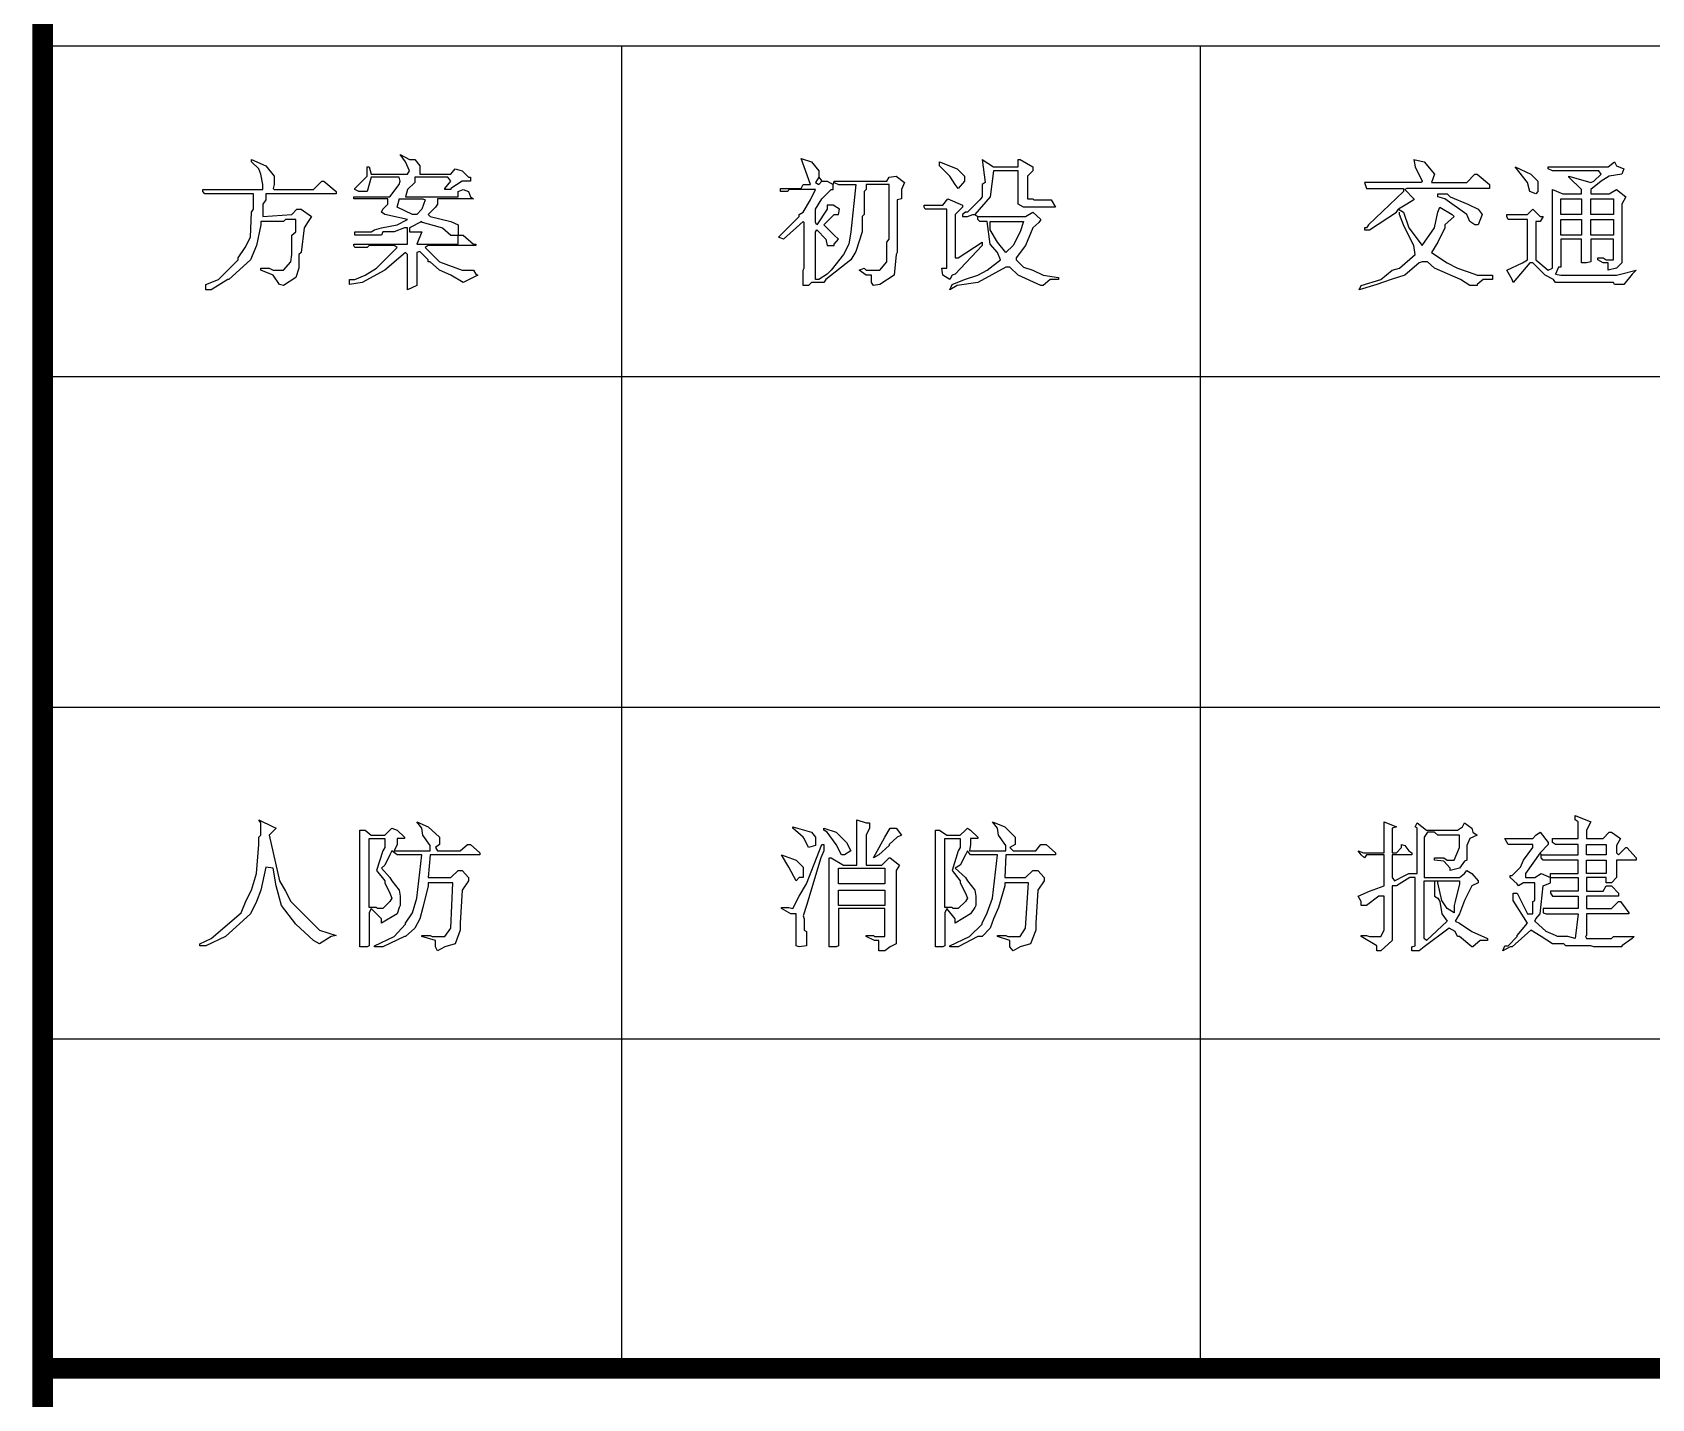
# Model space of a CAD drawing. Extents: x 74607 to 188346, y 27287 to 39167.
# Drawn here: x 114942 to 115725, y 36713 to 37374 of the extents above; entities that cross this region are included whole.
import ezdxf
from ezdxf.enums import TextEntityAlignment as Align

# ---------------------------------------------------------------- set-up
doc = ezdxf.new("R2010")
doc.units = 0
doc.header["$LTSCALE"] = 1000
doc.header["$MEASUREMENT"] = 0
doc.linetypes.add('DASHED2', pattern=[0.375, 0.25, -0.125])
doc.layers.add('DIM_LEAD', color=3, linetype='Continuous')
doc.layers.add('龙骨虚线', color=165, linetype='DASHED2')
doc.styles.get("Standard").update_dxf_attribs({"font": 'gbenor.shx', "bigfont": 'gbcbig.shx'})

# ---------------------------------------------------------------- blocks, each defined once
blk = doc.blocks.new('A1')
at = {"color": 94, "linetype": 'Continuous'}
for p, q in [((-80, 504), (-10, 504)), ((-79.975, 504), (-10, 504)), ((-66, 504), (-66, 471.775)), ((-52, 504), (-52, 471.775)), ((-79.975, 496), (-10, 496)), ((-79.975, 488), (-10, 488)), ((-79.975, 479.975), (-10, 479.975))]:
    blk.add_line(p, q, dxfattribs=at)
at = {"color": 94, "linetype": 'Continuous', "const_width": 0.5}
for points in [[(-80, 10), (-80, 584)], [(-80, 472), (-10, 472)]]:
    blk.add_lwpolyline(points, dxfattribs=at)
at = {"color": 94, "linetype": 'Continuous'}
for points in [[(-74.95, 501.25), (-74.6, 501.1), (-74.4, 500.85), (-74.4, 500.65), (-74.425, 500.55), (-74.4, 500.525), (-73.575, 500.525), (-73.45, 500.525), (-73.25, 500.725), (-73.2, 500.725), (-72.9, 500.475), (-72.9, 500.425), (-73.75, 500.425), (-74.55, 500.425), (-74.6, 500.425), (-74.6, 500.275), (-74.675, 500.175), (-74.675, 499.875), (-73.975, 499.925), (-73.85, 500.05), (-73.75, 500.05), (-73.5, 499.875), (-73.575, 499.75), (-73.675, 499.6), (-73.75, 499), (-73.8, 498.95), (-73.8, 498.625), (-73.875, 498.4), (-74.175, 498.2), (-74.275, 498.225), (-74.425, 498.45), (-74.725, 498.575), (-74.725, 498.625), (-74.525, 498.625), (-74.425, 498.575), (-74.175, 498.575), (-74, 498.775), (-73.975, 498.95), (-73.975, 499.425), (-73.875, 499.5), (-73.875, 499.8), (-74.125, 499.8), (-74.175, 499.75), (-74.725, 499.75), (-74.725, 499.675), (-74.825, 499.175), (-74.975, 498.825), (-75.5, 498.35), (-75.525, 498.35), (-75.925, 498.1), (-76.05, 498.1), (-76.05, 498.225), (-75.75, 498.35), (-75.275, 498.825), (-75.275, 498.875), (-75.1, 499.125), (-74.975, 499.375), (-74.95, 499.975), (-74.9, 500.05), (-74.9, 500.425), (-75.7, 500.425), (-76.075, 500.425), (-76.125, 500.475), (-76.125, 500.525), (-75.325, 500.525), (-74.675, 500.525), (-74.675, 500.65), (-74.725, 500.9), (-74.775, 501.025), (-74.95, 501.2), (-74.95, 501.25)], [(-71.35, 501.375), (-71.125, 501.25), (-71, 501.25), (-70.875, 501.1), (-70.875, 500.9), (-70.125, 500.9), (-70.025, 501.025), (-69.85, 500.975), (-69.7, 500.825), (-69.65, 500.825), (-69.65, 500.725), (-69.85, 500.725), (-70.125, 500.55), (-70.125, 500.525), (-70.275, 500.525), (-70.275, 500.55), (-70.125, 500.725), (-70.2, 500.825), (-71, 500.825), (-71, 500.7), (-71.175, 500.525), (-71.225, 500.35), (-70.4, 500.35), (-69.95, 500.35), (-69.95, 500.475), (-69.825, 500.525), (-69.7, 500.475), (-69.65, 500.35), (-69.575, 500.3), (-70.4, 500.3), (-70.45, 500.3), (-70.45, 500.175), (-70.5, 500.1), (-70.675, 499.925), (-70.625, 499.875), (-70.125, 499.75), (-69.95, 499.675), (-69.95, 499.425), (-69.825, 499.425), (-69.575, 499.2), (-69.525, 499.2), (-69.525, 499.175), (-70.325, 499.175), (-70.675, 499.175), (-70.75, 499.125), (-70.4, 498.775), (-69.85, 498.575), (-69.575, 498.575), (-69.525, 498.475), (-69.475, 498.45), (-69.825, 498.275), (-70.125, 498.45), (-70.4, 498.575), (-70.625, 498.775), (-70.675, 498.775), (-70.675, 498.825), (-70.875, 499.025), (-70.95, 499), (-70.95, 498.2), (-71.175, 498.1), (-71.175, 498.95), (-71.225, 499), (-71.725, 498.575), (-72.275, 498.275), (-72.575, 498.225), (-72.575, 498.35), (-72.45, 498.35), (-72.2, 498.45), (-71.925, 498.625), (-71.425, 499.125), (-71.5, 499.175), (-72.1, 499.175), (-72.15, 499.125), (-72.45, 499.125), (-72.475, 499.175), (-72.475, 499.2), (-71.65, 499.2), (-71.175, 499.2), (-71.175, 499.6), (-71.25, 499.6), (-71.5, 499.5), (-71.775, 499.5), (-71.8, 499.425), (-72.45, 499.425), (-72.45, 499.5), (-72.05, 499.5), (-71.975, 499.55), (-71.8, 499.6), (-71.425, 499.675), (-71.175, 499.8), (-71.725, 499.925), (-71.8, 499.975), (-71.775, 500.05), (-71.65, 500.175), (-71.65, 500.3), (-72.475, 500.3), (-72.475, 500.35), (-71.65, 500.35), (-71.6, 500.35), (-71.375, 500.65), (-71.35, 500.725), (-71.375, 500.825), (-72.05, 500.825), (-72.15, 500.475), (-72.35, 500.475), (-72.45, 500.525), (-72.45, 500.55), (-72.15, 500.85), (-72.15, 501.075), (-72.1, 501.075), (-72.05, 500.9), (-71.225, 500.9), (-71.175, 500.9), (-71.125, 500.975), (-71.225, 501.2), (-71.35, 501.375)], [(-61.65, 501.275), (-61.4, 501.2), (-61.225, 500.975), (-61.225, 500.825), (-61.15, 500.725), (-61.025, 500.725), (-60.875, 500.65), (-60.85, 500.725), (-60, 500.725), (-59.575, 500.725), (-59.525, 500.825), (-59.35, 500.85), (-59.15, 500.7), (-59.225, 500.525), (-59.225, 500.3), (-59.325, 500.275), (-59.325, 499.425), (-59.325, 499), (-59.35, 498.95), (-59.4, 498.45), (-59.75, 498.225), (-59.9, 498.2), (-59.95, 498.275), (-59.95, 498.45), (-60.075, 498.45), (-60.25, 498.575), (-60.125, 498.625), (-60.075, 498.575), (-59.75, 498.575), (-59.575, 498.775), (-59.575, 499.25), (-59.525, 499.325), (-59.525, 500.15), (-59.525, 500.65), (-60.075, 500.65), (-60.075, 500.525), (-60.125, 500.475), (-60.125, 499.925), (-60.175, 499.875), (-60.175, 499.5), (-60.325, 499.025), (-60.45, 498.825), (-61.05, 498.35), (-61.1, 498.275), (-61.4, 498.275), (-61.475, 498.2), (-61.6, 498.2), (-61.6, 498.575), (-61.575, 498.625), (-61.575, 499.425), (-61.575, 499.725), (-61.6, 499.75), (-62.075, 499.325), (-62.2, 499.375), (-61.7, 499.875), (-61.7, 499.925), (-61.6, 499.975), (-61.425, 500.275), (-61.3, 500.525), (-61.95, 500.525), (-61.975, 500.475), (-62.15, 500.475), (-62.15, 500.55), (-61.65, 500.55), (-61.6, 500.65), (-61.425, 500.65), (-61.575, 501.075), (-61.65, 501.275)], [(-58.3, 501.2), (-57.875, 501.025), (-57.7, 500.85), (-57.7, 500.725), (-57.85, 500.55), (-57.925, 500.65), (-58.05, 500.85), (-58.3, 501.1), (-58.3, 501.2)], [(-57.275, 501.25), (-57, 501.075), (-56.4, 501.075), (-56.4, 501.25), (-56.35, 501.25), (-56.05, 501.075), (-56.05, 500.975), (-56.175, 500.85), (-56.175, 500.3), (-56.05, 500.3), (-56.025, 500.275), (-55.6, 500.275), (-55.5, 500.1), (-56.275, 500.1), (-56.4, 500.175), (-56.4, 500.975), (-57, 500.975), (-57.075, 500.35), (-57.45, 499.925), (-57.375, 499.875), (-56.575, 499.875), (-56.225, 499.875), (-56.05, 499.975), (-55.85, 499.8), (-55.9, 499.725), (-56.05, 499.6), (-56.225, 499.175), (-56.45, 498.875), (-56.45, 498.825), (-56.275, 498.65), (-56.05, 498.575), (-55.8, 498.45), (-55.425, 498.4), (-55.425, 498.35), (-55.625, 498.35), (-55.8, 498.2), (-55.85, 498.2), (-56.4, 498.45), (-56.6, 498.65), (-56.7, 498.65), (-57.375, 498.275), (-57.875, 498.2), (-58.05, 498.1), (-58, 498.225), (-57.7, 498.35), (-57.375, 498.45), (-57.15, 498.575), (-56.825, 498.825), (-56.9, 499), (-57.075, 499.2), (-57.15, 499.75), (-57.325, 499.75), (-57.375, 499.8), (-57.375, 499.875)], [(-57.275, 501.25), (-57.2, 500.7), (-57.275, 500.65), (-57.275, 500.35), (-57.325, 500.275), (-57.625, 499.975), (-57.675, 499.975), (-57.75, 499.925), (-57.75, 499.875), (-57.625, 499.875), (-57.5, 499.925), (-57.45, 499.925)], [(-46.825, 501.25), (-46.575, 501.2), (-46.325, 500.9), (-46.4, 500.7), (-45.55, 500.7), (-45.35, 500.9), (-45.3, 500.9), (-45, 500.65), (-45, 500.55), (-45.85, 500.55), (-46.65, 500.55), (-47, 500.55), (-47.05, 500.525), (-46.825, 500.3), (-46.825, 500.275), (-47, 500.175), (-47.2, 500.05), (-47.075, 499.975), (-46.95, 499.6), (-46.625, 499.175), (-46.325, 499.6), (-46.25, 499.975), (-46.2, 500.1), (-45.9, 499.925), (-45.85, 499.875), (-46.075, 499.675), (-46.075, 499.6), (-46.25, 499.25), (-46.4, 499), (-46.025, 498.75), (-45.775, 498.625), (-45.35, 498.475), (-45.3, 498.45), (-44.925, 498.45), (-44.925, 498.35), (-45.15, 498.35), (-45.3, 498.225), (-45.3, 498.2), (-45.475, 498.2), (-45.7, 498.35), (-46.325, 498.625), (-46.5, 498.775), (-46.625, 498.775), (-46.7, 498.75), (-47.05, 498.45), (-47.375, 498.35), (-47.725, 498.225), (-48.15, 498.1), (-48.1, 498.2), (-47.625, 498.35), (-47.35, 498.575), (-47.175, 498.625), (-46.8, 498.95), (-46.825, 499.175), (-47, 499.5), (-47.075, 499.675), (-47.175, 499.925), (-47.175, 499.975)], [(-46.825, 501.25), (-46.8, 501.075), (-46.625, 500.725), (-46.65, 500.7), (-47.5, 500.7), (-48.025, 500.7), (-47.975, 500.55), (-47.175, 500.55), (-47.075, 500.55), (-47.075, 500.475), (-47.925, 499.675), (-47.975, 499.6), (-48.025, 499.6), (-48.025, 499.55), (-47.9, 499.55), (-47.25, 499.975), (-47.2, 500.05)], [(-41.975, 501.2), (-41.925, 501.1), (-41.75, 501.025), (-41.8, 500.9), (-42.1, 500.85), (-42.3, 500.725), (-42.55, 500.525), (-42.55, 500.425), (-42.1, 500.425), (-41.925, 500.525), (-41.7, 500.35), (-41.8, 500.175), (-41.8, 499.375), (-41.8, 498.75), (-41.925, 498.625), (-42.125, 498.575), (-42.125, 498.75), (-42.25, 498.75), (-42.375, 498.825), (-42.375, 498.875), (-42.25, 498.875), (-42.175, 498.825), (-42, 498.825), (-42, 499.325), (-42.55, 499.325), (-42.55, 498.775), (-42.65, 498.75), (-42.775, 498.75), (-42.775, 499.325), (-43.275, 499.325), (-43.275, 498.65), (-43.325, 498.65), (-43.4, 498.475), (-43.275, 498.45), (-42.475, 498.45), (-41.925, 498.45), (-41.825, 498.475), (-41.45, 498.575), (-41.55, 498.475), (-41.75, 498.225), (-41.975, 498.225), (-42, 498.275), (-42.85, 498.275), (-43.4, 498.275), (-43.45, 498.35), (-43.65, 498.45), (-43.95, 498.75), (-44.025, 498.75), (-44.425, 498.275), (-44.45, 498.35), (-44.575, 498.575), (-44.2, 498.75), (-44.075, 498.825), (-44.075, 499.675), (-44.075, 499.8), (-44.55, 499.8), (-44.575, 499.875), (-44.575, 499.925), (-44.075, 499.925), (-43.95, 500.05), (-43.775, 499.875), (-43.7, 499.875), (-43.775, 499.75), (-43.875, 499.75), (-43.875, 498.95), (-43.875, 498.825), (-43.575, 498.575), (-43.475, 498.625), (-43.475, 499.425), (-43.475, 500.275), (-43.475, 500.525), (-43.225, 500.425), (-42.775, 500.425), (-42.775, 500.525), (-43.075, 500.825), (-43.075, 500.85), (-42.55, 500.7), (-42.475, 500.725), (-42.3, 500.9), (-42.35, 500.975), (-43.15, 500.975), (-43.475, 500.975), (-43.575, 501.025), (-43.575, 501.075), (-42.725, 501.075), (-42.125, 501.075), (-41.975, 501.2)], [(-44.375, 501.075), (-44, 500.9), (-43.825, 500.725), (-43.825, 500.475), (-43.875, 500.425), (-44.025, 500.475), (-44.075, 500.7), (-44.375, 501.075)], [(-61.225, 500.825), (-61.3, 500.7), (-61.225, 500.65), (-61.15, 500.725)], [(-60.85, 500.7), (-60.75, 500.65), (-60.325, 500.65), (-60.45, 499.5), (-60.5, 499.2), (-60.625, 498.95), (-60.925, 498.575), (-61.025, 498.475), (-61.225, 498.35), (-61.3, 498.35), (-61.3, 499.175), (-61.3, 499.5), (-61.275, 499.55), (-61.05, 499.325), (-61.025, 499.175), (-60.85, 499.175), (-60.85, 499.2), (-60.75, 499.325), (-60.85, 499.425), (-61.1, 499.675), (-60.85, 499.925), (-60.75, 499.925), (-60.725, 500.05), (-60.875, 500.15), (-61.025, 500.15), (-61.025, 500.05), (-61.275, 499.675), (-61.3, 499.725), (-61.3, 500.05), (-61.15, 500.3), (-60.925, 500.525), (-60.875, 500.525), (-60.875, 500.65)], [(-71.375, 500.3), (-70.8, 500.3), (-70.75, 500.275), (-70.825, 500.05), (-70.95, 499.925), (-71.05, 499.925), (-71.425, 500.1), (-71.375, 500.275), (-71.375, 500.3)], [(-58.1, 500.3), (-57.75, 500.15), (-57.75, 500.1), (-57.925, 499.925), (-57.925, 499.125), (-57.925, 498.875), (-57.85, 498.875), (-57.275, 499.25), (-57.275, 499.175), (-57.925, 498.475), (-58, 498.45), (-58.05, 498.35), (-58.225, 498.45), (-58.25, 498.625), (-58.125, 498.625), (-58.125, 499.425), (-58.125, 500.05), (-58.65, 500.05), (-58.675, 500.1), (-58.675, 500.15), (-58.225, 500.15), (-58.1, 500.3)], [(-46.25, 500.425), (-46.025, 500.425), (-45.95, 500.35), (-45.525, 500.175), (-45.275, 500.05), (-45.175, 499.925), (-45.275, 499.675), (-45.35, 499.675), (-45.475, 499.75), (-45.55, 499.925), (-46.075, 500.3), (-46.25, 500.35), (-46.25, 500.425)], [(-43.275, 500.3), (-42.775, 500.3), (-42.775, 499.925), (-43.275, 499.925), (-43.275, 500.275), (-43.275, 500.3)], [(-42.55, 500.3), (-42, 500.3), (-42, 499.925), (-42.55, 499.925), (-42.55, 500.275), (-42.55, 500.3)], [(-70.825, 499.75), (-71.125, 499.6), (-71.125, 499.5), (-70.825, 499.5), (-70.95, 499.2), (-70.125, 499.2), (-69.95, 499.2), (-69.95, 499.325), (-69.95, 499.425)], [(-70.875, 499.75), (-70.325, 499.6), (-70.125, 499.425), (-69.95, 499.425)], [(-57.075, 499.75), (-56.275, 499.75), (-56.35, 499.5), (-56.525, 499.175), (-56.7, 499), (-56.9, 499.25), (-57.075, 499.55), (-57.075, 499.725), (-57.075, 499.75)], [(-43.275, 499.8), (-42.775, 499.8), (-42.775, 499.425), (-43.275, 499.425), (-43.275, 499.75), (-43.275, 499.8)], [(-42.55, 499.8), (-42, 499.8), (-42, 499.425), (-42.55, 499.425), (-42.55, 499.75), (-42.55, 499.8)], [(-42.925, 485.375), (-42.55, 485.225), (-42.65, 485.025), (-42.65, 484.825), (-42.25, 484.825), (-42.1, 484.975), (-42.05, 484.975), (-41.825, 484.825), (-41.925, 484.65), (-41.925, 484.475), (-41.875, 484.425), (-41.7, 484.6), (-41.675, 484.6), (-41.45, 484.35), (-41.45, 484.3), (-41.925, 484.3), (-41.925, 483.875), (-42.05, 483.75), (-42.175, 483.75), (-42.175, 483.875), (-42.65, 483.875), (-42.65, 483.55), (-42.25, 483.55), (-42.175, 483.675), (-42.05, 483.675), (-41.875, 483.5), (-41.875, 483.425), (-42.65, 483.425), (-42.65, 483.125), (-42.05, 483.125), (-41.875, 483.3), (-41.825, 483.3), (-41.625, 483.025), (-41.625, 483), (-42.425, 483), (-42.65, 483), (-42.65, 482.475), (-42.675, 482.45), (-42.65, 482.4), (-42.05, 482.4), (-42, 482.45), (-41.5, 482.45), (-41.55, 482.4), (-41.8, 482.225), (-41.8, 482.2), (-42.475, 482.2), (-42.55, 482.225), (-43.15, 482.225), (-43.2, 482.275), (-43.475, 482.275), (-43.75, 482.45), (-44, 482.6), (-44.45, 482.2), (-44.5, 482.2), (-44.675, 482.1), (-44.625, 482.225), (-44.55, 482.225), (-44.325, 482.45), (-44.325, 482.475), (-44.075, 482.775), (-44.425, 483.325), (-44.425, 483.5), (-44.325, 483.5), (-44.075, 483), (-43.95, 483), (-43.95, 483.3), (-43.9, 483.325), (-43.9, 483.75), (-44.175, 483.75), (-44.3, 483.675), (-44.325, 483.725), (-44.5, 483.875), (-44.5, 483.925), (-44.45, 483.925), (-44.25, 484.125), (-44.175, 484.3), (-43.95, 484.6), (-43.95, 484.675), (-44.55, 484.675), (-44.625, 484.825), (-43.95, 484.825), (-43.875, 484.9), (-43.775, 484.975), (-43.575, 484.725), (-43.575, 484.675), (-43.775, 484.475), (-43.75, 484.425), (-42.925, 484.425), (-42.85, 484.425), (-42.85, 484.675), (-43.4, 484.675), (-43.475, 484.725), (-43.475, 484.825), (-42.85, 484.825), (-42.85, 485.225), (-42.925, 485.275), (-42.925, 485.375)], [(-74.775, 485.275), (-74.425, 485.1), (-74.35, 485.075), (-74.525, 484.9), (-74.275, 483.8), (-74.125, 483.55), (-74, 483.3), (-73.3, 482.6), (-72.9, 482.475), (-73.025, 482.45), (-73.3, 482.275), (-73.45, 482.35), (-73.875, 482.75), (-74.225, 483.2), (-74.35, 483.675), (-74.425, 484.1), (-74.6, 484.125), (-74.725, 483.575), (-74.825, 483.3), (-74.975, 483), (-75.575, 482.45), (-76.05, 482.225), (-76.2, 482.225), (-76.2, 482.275), (-75.925, 482.4), (-75.2, 483.025), (-75.075, 483.325), (-74.95, 483.575), (-74.825, 483.975), (-74.775, 484.675), (-74.775, 484.85), (-74.725, 484.9), (-74.725, 485.2), (-74.775, 485.275)], [(-70.95, 485.225), (-70.675, 485.1), (-70.4, 484.85), (-70.4, 484.675), (-70.5, 484.6), (-70.45, 484.525), (-69.9, 484.525), (-69.725, 484.675), (-69.65, 484.675), (-69.425, 484.475), (-69.425, 484.425), (-70.25, 484.425), (-70.625, 484.425), (-70.675, 483.875), (-70.125, 483.875), (-69.95, 484.05), (-69.85, 484.05), (-69.7, 483.875), (-69.7, 483.8), (-69.85, 483.575), (-69.9, 482.775), (-69.9, 482.6), (-70.025, 482.275), (-70.275, 482.2), (-70.45, 482.1), (-70.5, 482.2), (-70.5, 482.35), (-70.825, 482.45), (-70.825, 482.475), (-70.625, 482.475), (-70.575, 482.45), (-70.275, 482.45), (-70.125, 482.65), (-70.075, 483.75), (-70.675, 483.75), (-70.675, 483.675), (-70.8, 483.15), (-70.875, 482.875), (-71, 482.65), (-71.225, 482.45), (-71.25, 482.45), (-71.775, 482.2), (-71.975, 482.2), (-71.975, 482.225), (-71.5, 482.45), (-71.225, 482.75), (-71.225, 482.775), (-71.05, 483.025), (-70.95, 483.375), (-70.825, 484.425), (-71.425, 484.425), (-71.55, 484.525), (-71.6, 484.425), (-71.725, 484.175), (-71.8, 484.1), (-71.6, 483.875), (-71.55, 483.8), (-71.375, 483.575), (-71.35, 483.425), (-71.35, 483.2), (-71.375, 483.15), (-71.425, 483), (-71.8, 482.775), (-71.8, 482.875), (-72.05, 483.125), (-72.1, 483.025), (-72.1, 482.225), (-72.15, 482.2), (-72.325, 482.2), (-72.325, 485.025), (-72.2, 485.025), (-72.05, 484.9), (-71.725, 484.9), (-71.6, 485.025), (-71.55, 485.075), (-71.425, 485.025), (-71.25, 484.85), (-71.25, 484.825), (-71.425, 484.825), (-71.425, 484.675), (-71.5, 484.525), (-70.675, 484.525), (-70.625, 484.525), (-70.625, 484.65), (-70.8, 484.9), (-70.825, 485.075), (-70.95, 485.225)], [(-61.85, 485.1), (-61.4, 484.975), (-61.3, 484.85), (-61.3, 484.65), (-61.475, 484.6), (-61.575, 484.825), (-61.6, 484.85), (-61.85, 485.075), (-61.85, 485.1)], [(-61.1, 485.075), (-60.8, 484.975), (-60.55, 484.725), (-60.45, 484.525), (-60.6, 484.425), (-60.675, 484.425), (-60.8, 484.675), (-61.025, 484.975), (-61.1, 485.025), (-61.1, 485.075)], [(-60.3, 485.275), (-60.075, 485.2), (-60, 485.2), (-60, 485.075), (-60.075, 484.9), (-60.075, 484.175), (-59.7, 484.175), (-59.525, 484.35), (-59.5, 484.35), (-59.275, 484.175), (-59.35, 484.05), (-59.35, 483.2), (-59.35, 482.4), (-59.35, 482.275), (-59.5, 482.2), (-59.625, 482.1), (-59.775, 482.1), (-59.775, 482.35), (-59.875, 482.35), (-60.075, 482.45), (-60.075, 482.475), (-59.9, 482.475), (-59.875, 482.45), (-59.625, 482.45), (-59.625, 483.125), (-60.425, 483.125), (-60.75, 483.125), (-60.75, 482.275), (-60.75, 482.225), (-60.8, 482.2), (-60.975, 482.2), (-60.975, 483), (-60.975, 483.8), (-60.975, 484.35), (-60.925, 484.35), (-60.625, 484.175), (-60.3, 484.175), (-60.3, 485.025), (-60.3, 485.225), (-60.3, 485.275)], [(-59.5, 485.075), (-59.35, 485.075), (-59.225, 484.9), (-59.325, 484.85), (-59.525, 484.675), (-59.525, 484.65), (-59.775, 484.425), (-59.9, 484.35), (-59.625, 484.85), (-59.5, 485.075)], [(-57.025, 485.225), (-56.725, 485.1), (-56.475, 484.85), (-56.475, 484.675), (-56.6, 484.6), (-56.525, 484.525), (-55.975, 484.525), (-55.85, 484.675), (-55.725, 484.675), (-55.5, 484.475), (-55.5, 484.425), (-56.325, 484.425), (-56.7, 484.425), (-56.725, 483.875), (-56.225, 483.875), (-56.05, 484.05), (-55.925, 484.05), (-55.775, 483.875), (-55.775, 483.8), (-55.925, 483.575), (-55.975, 482.775), (-55.975, 482.6), (-56.1, 482.275), (-56.35, 482.2), (-56.525, 482.1), (-56.6, 482.2), (-56.6, 482.35), (-56.9, 482.45), (-56.9, 482.475), (-56.7, 482.475), (-56.65, 482.45), (-56.35, 482.45), (-56.225, 482.65), (-56.15, 483.75), (-56.725, 483.75), (-56.725, 483.675), (-56.875, 483.15), (-57, 482.875), (-57.075, 482.65), (-57.275, 482.45), (-57.375, 482.45), (-57.85, 482.2), (-58.05, 482.2), (-58.05, 482.225), (-57.575, 482.45), (-57.275, 482.75), (-57.275, 482.775), (-57.15, 483.025), (-57.025, 483.375), (-56.9, 484.425), (-57.55, 484.425), (-57.625, 484.525), (-57.675, 484.425), (-57.8, 484.175), (-57.925, 484.1), (-57.675, 483.875), (-57.625, 483.8), (-57.45, 483.575), (-57.425, 483.425), (-57.425, 483.2), (-57.45, 483.15), (-57.55, 483), (-57.925, 482.775), (-57.925, 482.875), (-58.125, 483.125), (-58.175, 483.025), (-58.175, 482.225), (-58.225, 482.2), (-58.4, 482.2), (-58.4, 485.025), (-58.3, 485.025), (-58.125, 484.9), (-57.8, 484.9), (-57.675, 485.025), (-57.625, 485.075), (-57.55, 485.025), (-57.375, 484.85), (-57.375, 484.825), (-57.55, 484.825), (-57.55, 484.675), (-57.575, 484.525), (-56.725, 484.525), (-56.7, 484.525), (-56.7, 484.65), (-56.875, 484.9), (-56.9, 485.075), (-57.025, 485.225)], [(-47.55, 485.225), (-47.25, 485.1), (-47.35, 485.075), (-47.35, 484.475), (-47.25, 484.475), (-47.125, 484.6), (-47.125, 484.675), (-47.05, 484.65), (-46.95, 484.525), (-46.875, 484.475), (-46.875, 484.425), (-47.35, 484.425), (-47.35, 483.875), (-47.3, 483.8), (-47.05, 483.925), (-46.95, 483.975), (-46.75, 483.975), (-46.75, 484.825), (-46.75, 485.075), (-46.8, 485.1), (-46.75, 485.2), (-46.525, 485.025), (-45.775, 485.025), (-45.65, 485.1), (-45.6, 485.2), (-45.425, 485.075), (-45.4, 484.975), (-45.3, 484.9), (-45.475, 484.825), (-45.55, 484.65), (-45.55, 484.3), (-45.6, 484.275), (-45.725, 484.1), (-45.95, 484.05), (-45.95, 484.1), (-46.1, 484.275), (-46.325, 484.3), (-46.325, 484.35), (-46.1, 484.35), (-46.025, 484.3), (-45.85, 484.3), (-45.725, 484.6), (-45.725, 484.9), (-46.25, 484.9), (-46.325, 484.975), (-46.5, 484.975), (-46.575, 484.85), (-46.575, 484.05), (-46.575, 483.875), (-45.775, 483.875), (-45.725, 483.875), (-45.6, 483.975), (-45.55, 484.05), (-45.425, 483.975), (-45.275, 483.8), (-45.275, 483.75), (-45.425, 483.675), (-45.6, 483.325), (-45.725, 483), (-45.825, 482.825), (-45.725, 482.775), (-45.425, 482.575), (-45.05, 482.4), (-45.05, 482.35), (-45.225, 482.35), (-45.4, 482.2), (-45.425, 482.2), (-45.725, 482.45), (-45.775, 482.45), (-45.825, 482.575), (-45.975, 482.65), (-46.575, 482.2), (-46.7, 482.1), (-46.875, 482.1), (-46.875, 482.2), (-46.8, 482.225), (-46.8, 483.025), (-46.8, 483.875), (-46.925, 483.875), (-47.25, 483.675), (-47.35, 483.675), (-47.35, 482.825), (-47.35, 482.35), (-47.625, 482.1), (-47.725, 482.1), (-47.725, 482.225), (-48.1, 482.45), (-48.1, 482.475), (-47.975, 482.475), (-47.9, 482.45), (-47.625, 482.45), (-47.55, 482.6), (-47.55, 483.425), (-47.675, 483.425), (-47.975, 483.2), (-48.1, 483.2), (-48.1, 483.3), (-48.175, 483.425), (-47.9, 483.55), (-47.55, 483.675), (-47.55, 484.425), (-47.975, 484.425), (-48.025, 484.35), (-48.1, 484.425), (-48.175, 484.525), (-48.05, 484.475), (-47.55, 484.475), (-47.55, 485.2), (-47.55, 485.225)], [(-72.1, 484.825), (-71.725, 484.825), (-71.725, 484.6), (-71.775, 484.525), (-71.925, 484.05), (-71.725, 483.8), (-71.725, 483.75), (-71.6, 483.5), (-71.55, 483.375), (-71.6, 483.3), (-71.775, 483.125), (-71.9, 483.125), (-71.925, 483.15), (-72.1, 483.15), (-72.1, 483.975), (-72.1, 484.725), (-72.1, 484.825)], [(-61.15, 484.675), (-61.1, 484.675), (-61.1, 484.525), (-61.175, 484.35), (-61.525, 483.2), (-61.6, 482.95), (-61.575, 482.875), (-61.575, 482.6), (-61.525, 482.575), (-61.525, 482.225), (-61.7, 482.2), (-61.775, 482.225), (-61.775, 483), (-61.9, 483), (-62.125, 483.125), (-62.125, 483.15), (-61.95, 483.15), (-61.85, 483.125), (-61.7, 483.425), (-61.525, 483.725), (-61.15, 484.675)], [(-58.175, 484.825), (-57.8, 484.825), (-57.8, 484.6), (-57.85, 484.525), (-58, 484.05), (-57.8, 483.8), (-57.8, 483.75), (-57.675, 483.5), (-57.625, 483.375), (-57.675, 483.3), (-57.85, 483.125), (-57.975, 483.125), (-58, 483.15), (-58.175, 483.15), (-58.175, 483.975), (-58.175, 484.725), (-58.175, 484.825)], [(-42.65, 484.675), (-42.175, 484.675), (-42.175, 484.425), (-42.65, 484.425), (-42.65, 484.65), (-42.65, 484.675)], [(-62.125, 484.425), (-61.775, 484.3), (-61.6, 484.125), (-61.6, 483.875), (-61.7, 483.875), (-61.775, 483.8), (-61.95, 484.125), (-62.125, 484.425)], [(-43.775, 484.475), (-44.125, 483.975), (-44.125, 483.875), (-43.9, 483.875), (-43.75, 483.975), (-43.525, 483.875), (-43.525, 483.975), (-42.85, 483.975), (-42.85, 484.3), (-43.7, 484.3), (-43.75, 484.35), (-43.75, 484.425)], [(-42.65, 484.3), (-42.175, 484.3), (-42.175, 483.975), (-42.65, 483.975), (-42.65, 484.275), (-42.65, 484.3)], [(-60.75, 484.1), (-59.9, 484.1), (-59.625, 484.1), (-59.625, 483.725), (-60.425, 483.725), (-60.75, 483.725), (-60.75, 484.05), (-60.75, 484.1)], [(-46.575, 483.8), (-46.325, 483.8), (-46.325, 483.425), (-46.25, 483.375), (-46.2, 483.3), (-46.15, 483), (-46.025, 482.825), (-46.525, 482.35), (-46.575, 482.4), (-46.575, 483.2), (-46.575, 483.75), (-46.575, 483.8)], [(-46.325, 483.8), (-46.25, 483.8), (-45.725, 483.8), (-45.725, 483.725), (-45.825, 483.3), (-45.85, 483.2), (-45.85, 483.025), (-46.025, 483.125), (-46.15, 483.325), (-46.25, 483.75), (-46.25, 483.8)], [(-43.525, 483.875), (-43.475, 483.875), (-42.85, 483.875), (-42.85, 483.55), (-43.525, 483.55), (-43.525, 483.5), (-43.475, 483.425), (-42.85, 483.425), (-42.85, 483.125), (-43.7, 483.125), (-43.7, 483.025), (-43.625, 483), (-42.85, 483), (-42.925, 482.4), (-43.1, 482.45), (-43.35, 482.45), (-43.4, 482.475), (-43.625, 482.575), (-43.9, 482.825), (-43.875, 482.875), (-43.775, 483), (-43.7, 483.675), (-43.525, 483.75), (-43.525, 483.875)], [(-60.75, 483.575), (-59.9, 483.575), (-59.625, 483.575), (-59.625, 483.2), (-60.425, 483.2), (-60.75, 483.2), (-60.75, 483.55), (-60.75, 483.575)]]:
    blk.add_lwpolyline(points, dxfattribs=at)
at = {"color": 0, "linetype": 'ByBlock', "lineweight": -2}
blk.add_attdef('001', text='', height=3.888, dxfattribs=at).set_placement((-21.266, 23.555), align=Align.CENTER)
at = {"layer": 'DIM_LEAD', "color": 7, "linetype": 'Continuous', "lineweight": 0}
for tag, height, p in [('一层平面图', 3.24, (-45, 46.643)), ('比例', 2.916, (-54.958, 15.867))]:
    blk.add_attdef(tag, text='', height=height, dxfattribs=at).set_placement(p, align=Align.MIDDLE_CENTER)

msp = doc.modelspace()

# ---------------------------------------------------------------- block references
at = {"layer": '龙骨虚线', "xscale": 20, "yscale": 20, "zscale": 20}
msp.add_blockref('A1', (116546.77, 27287.2), dxfattribs=at)

doc.saveas('drawing.dxf')
